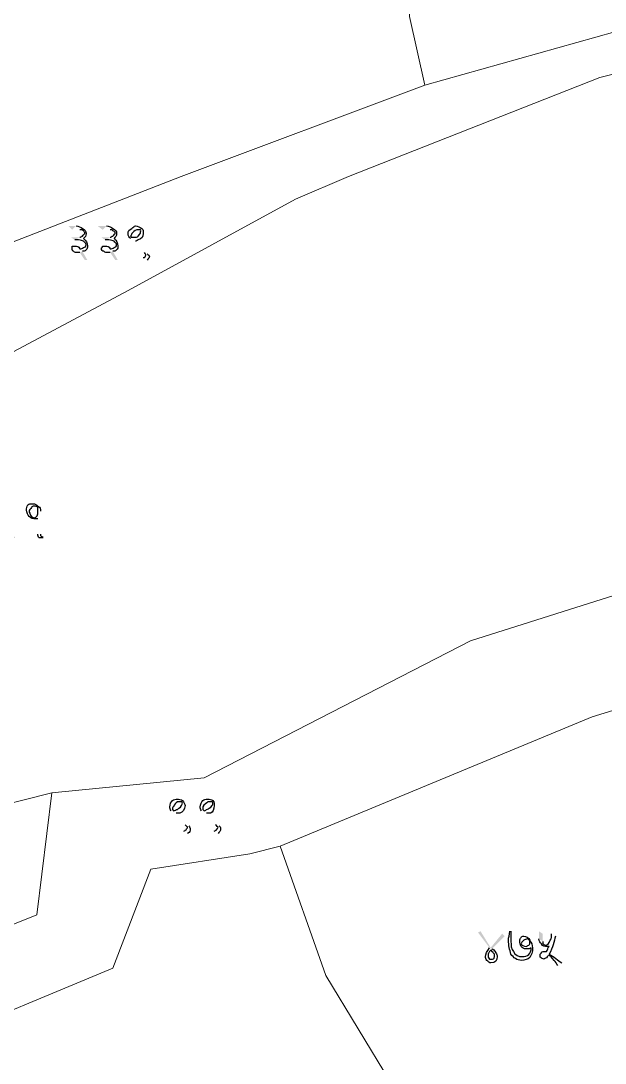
# Model space of a CAD drawing. Header units: inches. Extents: x -9985691 to 3643, y -3270716 to 4788.
# Drawn here: x -4981185 to -4980801, y -3258918 to -3258233 of the extents above; entities that cross this region are included whole.
import ezdxf

# ---------------------------------------------------------------- set-up
doc = ezdxf.new("R2010")
doc.units = ezdxf.units.IN
doc.header["$LTSCALE"] = 2
doc.header["$MEASUREMENT"] = 0
doc.layers.add('PDF_Geometry', color=7, linetype='CONTINUOUS')
doc.layers.add('PDF_Solid Fills', color=7, linetype='CONTINUOUS')

msp = doc.modelspace()

# ---------------------------------------------------------------- hatches: boundary and pattern name
at = {"layer": 'PDF_Solid Fills', "transparency": 33554559}
h = msp.add_hatch(color=256, dxfattribs=at)
h.paths.add_polyline_path([(-4981151.1, -3258370.48), (-4981153.6, -3258367.98), (-4981148.6, -3258367.98)], flags=0)
h.paths.add_polyline_path([(-4981144.43, -3258384.65), (-4981141.1, -3258390.48), (-4981142.77, -3258390.48), (-4981146.1, -3258385.48)], flags=0)
h.paths.add_polyline_path([(-4981149.43, -3258377.15), (-4981151.93, -3258375.48), (-4981146.1, -3258375.48)], flags=0)
h.paths.add_polyline_path([(-4981131.1, -3258370.48), (-4981134.43, -3258367.98), (-4981128.6, -3258367.98)], flags=0)
h.paths.add_polyline_path([(-4981124.43, -3258384.65), (-4981121.1, -3258390.48), (-4981122.77, -3258390.48), (-4981126.1, -3258385.48)], flags=0)
h.paths.add_polyline_path([(-4981129.43, -3258377.15), (-4981131.93, -3258375.48), (-4981126.1, -3258375.48)], flags=0)
h.paths.add_polyline_path([(-4981109.43, -3258377.98), (-4981101.93, -3258386.31)], flags=0)
h.paths.add_polyline_path([(-4981101.93, -3258390.48), (-4981104.43, -3258388.81)], flags=0)
h.paths.add_polyline_path([(-4981103.6, -3258385.48), (-4981112.77, -3258376.31)], flags=0)
h = msp.add_hatch(color=256, dxfattribs=at)
h.paths.add_polyline_path([(-4981211.1, -3258555.48), (-4981211.1, -3258570.48)], flags=0)
h.paths.add_polyline_path([(-4981210.26, -3258572.15), (-4981210.26, -3258572.98)], flags=0)
h.paths.add_polyline_path([(-4981198.6, -3258552.98), (-4981201.1, -3258550.48), (-4981196.1, -3258550.48)], flags=0)
h.paths.add_polyline_path([(-4981191.93, -3258567.15), (-4981188.6, -3258572.98), (-4981189.43, -3258572.98), (-4981193.6, -3258567.98)], flags=0)
h.paths.add_polyline_path([(-4981196.1, -3258559.65), (-4981199.43, -3258557.15), (-4981193.6, -3258557.15)], flags=0)
h.paths.add_polyline_path([(-4981171.93, -3258555.48), (-4981171.93, -3258570.48)], flags=0)
h.paths.add_polyline_path([(-4981170.26, -3258572.15), (-4981170.26, -3258572.98)], flags=0)
h = msp.add_hatch(color=256, dxfattribs=at)
h.paths.add_polyline_path([(-4980876.93, -3258842.15), (-4980884.43, -3258832.15), (-4980882.77, -3258831.31), (-4980876.1, -3258842.15), (-4980868.6, -3258832.98), (-4980866.93, -3258834.65), (-4980875.27, -3258842.98)], flags=0)
h.paths.add_polyline_path([(-4980863.6, -3258831.31), (-4980862.77, -3258831.31)], flags=0)
h.paths.add_polyline_path([(-4980849.43, -3258842.15), (-4980849.43, -3258842.15)], flags=0)
h.paths.add_polyline_path([(-4980836.1, -3258832.98), (-4980833.6, -3258834.65)], flags=0)
h.paths.add_polyline_path([(-4980829.43, -3258852.15), (-4980831.93, -3258853.81)], flags=0)
h.paths.add_polyline_path([(-4980844.43, -3258836.31), (-4980844.43, -3258831.31), (-4980841.93, -3258832.98), (-4980841.93, -3258837.98)], flags=0)
h = msp.add_hatch(color=256, dxfattribs=at)
h.paths.add_polyline_path([(-4980876.93, -3258842.15), (-4980884.43, -3258832.15), (-4980882.77, -3258831.31), (-4980876.1, -3258842.15), (-4980868.6, -3258832.98), (-4980866.93, -3258834.65), (-4980875.27, -3258842.98)], flags=0)
h.paths.add_polyline_path([(-4980863.6, -3258831.31), (-4980862.77, -3258831.31)], flags=0)
h.paths.add_polyline_path([(-4980849.43, -3258842.15), (-4980849.43, -3258842.15)], flags=0)
h.paths.add_polyline_path([(-4980836.1, -3258832.98), (-4980833.6, -3258834.65)], flags=0)
h.paths.add_polyline_path([(-4980829.43, -3258852.15), (-4980831.93, -3258853.81)], flags=0)
h.paths.add_polyline_path([(-4980844.43, -3258836.31), (-4980844.43, -3258831.31), (-4980841.93, -3258832.98), (-4980841.93, -3258837.98)], flags=0)

# ---------------------------------------------------------------- linework, layer by layer
at = {"layer": 'PDF_Geometry', "lineweight": 9}
for points in [[(-4980519.43, -3258095.48), (-4980559.43, -3258195.48), (-4980549.43, -3258225.48), (-4980764.43, -3258260.48), (-4980794.43, -3258240.48), (-4980919.43, -3258275.48), (-4980929.43, -3258230.48), (-4980939.43, -3257965.48), (-4980549.43, -3257900.48), (-4980539.43, -3257980.48), (-4980524.43, -3258075.48)], [(-4980519.43, -3258095.48), (-4980559.43, -3258195.48), (-4980549.43, -3258225.48), (-4980764.43, -3258260.48), (-4980794.43, -3258240.48), (-4980919.43, -3258275.48), (-4980929.43, -3258230.48), (-4980939.43, -3257965.48), (-4980549.43, -3257900.48), (-4980539.43, -3257980.48), (-4980524.43, -3258075.48)], [(-4980764.43, -3258260.48), (-4980804.43, -3258270.48), (-4980969.43, -3258335.48), (-4981004.43, -3258350.48), (-4981114.43, -3258410.48), (-4981189.43, -3258450.48), (-4981244.43, -3258485.48), (-4981334.43, -3258490.48), (-4981349.43, -3258440.48), (-4981079.43, -3258335.48), (-4980919.43, -3258275.48), (-4980794.43, -3258240.48)], [(-4980764.43, -3258260.48), (-4980804.43, -3258270.48), (-4980969.43, -3258335.48), (-4981004.43, -3258350.48), (-4981114.43, -3258410.48), (-4981189.43, -3258450.48), (-4981244.43, -3258485.48), (-4981334.43, -3258490.48), (-4981349.43, -3258440.48), (-4981079.43, -3258335.48), (-4980919.43, -3258275.48), (-4980794.43, -3258240.48)], [(-4980744.43, -3258670.48), (-4980809.43, -3258690.48), (-4981014.43, -3258775.48), (-4981034.43, -3258780.48), (-4981099.43, -3258790.48), (-4981124.43, -3258855.48), (-4981244.43, -3258905.48), (-4981249.43, -3258850.48), (-4981174.43, -3258820.48), (-4981164.43, -3258740.48), (-4981064.43, -3258730.48), (-4980889.43, -3258640.48), (-4980794.43, -3258610.48), (-4980754.43, -3258595.48)], [(-4980744.43, -3258670.48), (-4980809.43, -3258690.48), (-4981014.43, -3258775.48), (-4981034.43, -3258780.48), (-4981099.43, -3258790.48), (-4981124.43, -3258855.48), (-4981244.43, -3258905.48), (-4981249.43, -3258850.48), (-4981174.43, -3258820.48), (-4981164.43, -3258740.48), (-4981064.43, -3258730.48), (-4980889.43, -3258640.48), (-4980794.43, -3258610.48), (-4980754.43, -3258595.48)], [(-4980899.43, -3259000.48), (-4980984.43, -3258860.48), (-4981014.43, -3258775.48), (-4980809.43, -3258690.48), (-4980744.43, -3258670.48), (-4980724.43, -3258830.48), (-4980704.43, -3258960.48)], [(-4980899.43, -3259000.48), (-4980984.43, -3258860.48), (-4981014.43, -3258775.48), (-4980809.43, -3258690.48), (-4980744.43, -3258670.48), (-4980724.43, -3258830.48), (-4980704.43, -3258960.48)], [(-4980899.43, -3259000.48), (-4980984.43, -3258860.48), (-4981014.43, -3258775.48), (-4980809.43, -3258690.48), (-4980744.43, -3258670.48), (-4980724.43, -3258830.48), (-4980704.43, -3258960.48)], [(-4980899.43, -3259000.48), (-4980984.43, -3258860.48), (-4981014.43, -3258775.48), (-4980809.43, -3258690.48), (-4980744.43, -3258670.48), (-4980724.43, -3258830.48), (-4980704.43, -3258960.48)], [(-4981249.43, -3258850.48), (-4981264.43, -3258765.48), (-4981164.43, -3258740.48), (-4981174.43, -3258820.48)], [(-4981249.43, -3258850.48), (-4981264.43, -3258765.48), (-4981164.43, -3258740.48), (-4981174.43, -3258820.48)]]:
    msp.add_lwpolyline(points, close=True, dxfattribs=at)
for points in [[(-4980929.43, -3258230.48), (-4980919.43, -3258275.48), (-4981079.43, -3258335.48), (-4981349.43, -3258440.48), (-4981354.43, -3258425.48), (-4981464.43, -3258455.48), (-4981564.43, -3258510.48), (-4981584.43, -3258525.48), (-4981699.43, -3258570.48), (-4981724.43, -3258335.48), (-4981684.43, -3258115.48)], [(-4980929.43, -3258230.48), (-4980919.43, -3258275.48), (-4981079.43, -3258335.48), (-4981349.43, -3258440.48), (-4981354.43, -3258425.48), (-4981464.43, -3258455.48), (-4981564.43, -3258510.48), (-4981584.43, -3258525.48), (-4981699.43, -3258570.48), (-4981724.43, -3258335.48), (-4981684.43, -3258115.48)], [(-4981189.43, -3258450.48), (-4981114.43, -3258410.48), (-4981004.43, -3258350.48), (-4980969.43, -3258335.48), (-4980804.43, -3258270.48), (-4980764.43, -3258260.48), (-4980649.43, -3258355.48), (-4980774.43, -3258395.48), (-4980754.43, -3258595.48), (-4980794.43, -3258610.48), (-4980889.43, -3258640.48), (-4981064.43, -3258730.48), (-4981164.43, -3258740.48), (-4981264.43, -3258765.48)], [(-4981189.43, -3258450.48), (-4981114.43, -3258410.48), (-4981004.43, -3258350.48), (-4980969.43, -3258335.48), (-4980804.43, -3258270.48), (-4980764.43, -3258260.48), (-4980649.43, -3258355.48), (-4980774.43, -3258395.48), (-4980754.43, -3258595.48), (-4980794.43, -3258610.48), (-4980889.43, -3258640.48), (-4981064.43, -3258730.48), (-4981164.43, -3258740.48), (-4981264.43, -3258765.48)], [(-4981244.43, -3258905.48), (-4981124.43, -3258855.48), (-4981099.43, -3258790.48), (-4981034.43, -3258780.48), (-4981014.43, -3258775.48), (-4980984.43, -3258860.48), (-4980899.43, -3259000.48), (-4980999.43, -3259020.48), (-4980899.43, -3259650.48), (-4980619.43, -3259465.48), (-4980524.43, -3259400.48), (-4980399.43, -3259385.48), (-4980294.43, -3259325.48), (-4980214.43, -3259450.48), (-4980829.43, -3259860.48)], [(-4981244.43, -3258905.48), (-4981124.43, -3258855.48), (-4981099.43, -3258790.48), (-4981034.43, -3258780.48), (-4981014.43, -3258775.48), (-4980984.43, -3258860.48), (-4980899.43, -3259000.48), (-4980999.43, -3259020.48), (-4980899.43, -3259650.48), (-4980619.43, -3259465.48), (-4980524.43, -3259400.48), (-4980399.43, -3259385.48), (-4980294.43, -3259325.48), (-4980214.43, -3259450.48), (-4980829.43, -3259860.48)], [(-4981244.43, -3258905.48), (-4981124.43, -3258855.48), (-4981099.43, -3258790.48), (-4981034.43, -3258780.48), (-4981014.43, -3258775.48), (-4980984.43, -3258860.48), (-4980899.43, -3259000.48), (-4980999.43, -3259020.48), (-4980899.43, -3259650.48), (-4980619.43, -3259465.48), (-4980524.43, -3259400.48), (-4980399.43, -3259385.48), (-4980294.43, -3259325.48), (-4980214.43, -3259450.48), (-4980829.43, -3259860.48)], [(-4981244.43, -3258905.48), (-4981124.43, -3258855.48), (-4981099.43, -3258790.48), (-4981034.43, -3258780.48), (-4981014.43, -3258775.48), (-4980984.43, -3258860.48), (-4980899.43, -3259000.48), (-4980999.43, -3259020.48), (-4980899.43, -3259650.48), (-4980619.43, -3259465.48), (-4980524.43, -3259400.48), (-4980399.43, -3259385.48), (-4980294.43, -3259325.48), (-4980214.43, -3259450.48), (-4980829.43, -3259860.48)]]:
    msp.add_lwpolyline(points, dxfattribs=at)
at = {"layer": 'PDF_Geometry', "lineweight": 25}
for points in [[(-4981148.6, -3258367.98), (-4981146.93, -3258367.98), (-4981145.27, -3258368.81), (-4981144.43, -3258369.65)], [(-4981143.6, -3258371.31), (-4981144.43, -3258370.48), (-4981145.27, -3258370.48), (-4981146.1, -3258370.48)], [(-4981144.43, -3258369.65), (-4981142.77, -3258370.48), (-4981141.93, -3258371.31), (-4981141.93, -3258372.98)], [(-4981144.43, -3258374.65), (-4981143.6, -3258373.81), (-4981142.77, -3258372.98), (-4981142.77, -3258372.98)], [(-4981142.77, -3258372.98), (-4981142.77, -3258372.15), (-4981143.6, -3258371.31), (-4981143.6, -3258371.31)], [(-4981141.93, -3258372.98), (-4981141.93, -3258374.65), (-4981142.77, -3258375.48), (-4981143.6, -3258376.31)], [(-4981128.6, -3258367.98), (-4981126.93, -3258367.98), (-4981125.27, -3258368.81), (-4981124.43, -3258369.65)], [(-4981124.43, -3258371.31), (-4981124.43, -3258370.48), (-4981125.27, -3258370.48), (-4981126.1, -3258370.48)], [(-4981124.43, -3258369.65), (-4981122.77, -3258370.48), (-4981121.93, -3258371.31), (-4981121.93, -3258372.98)], [(-4981122.77, -3258372.98), (-4981122.77, -3258372.15), (-4981123.6, -3258371.31), (-4981124.43, -3258371.31)], [(-4981124.43, -3258374.65), (-4981123.6, -3258373.81), (-4981122.77, -3258372.98), (-4981122.77, -3258372.98)], [(-4981121.93, -3258372.98), (-4981121.93, -3258374.65), (-4981122.77, -3258375.48), (-4981123.6, -3258376.31)], [(-4981114.43, -3258372.98), (-4981114.43, -3258371.31), (-4981113.6, -3258370.48), (-4981111.93, -3258369.65)], [(-4981112.77, -3258376.31), (-4981113.6, -3258375.48), (-4981114.43, -3258374.65), (-4981114.43, -3258372.98)], [(-4981111.93, -3258372.98), (-4981111.93, -3258373.81), (-4981112.77, -3258374.65), (-4981112.77, -3258374.65)], [(-4981111.93, -3258369.65), (-4981111.1, -3258368.81), (-4981110.27, -3258367.98), (-4981109.43, -3258367.98)], [(-4981108.6, -3258370.48), (-4981110.27, -3258371.31), (-4981111.1, -3258372.15), (-4981111.93, -3258372.98)], [(-4981109.43, -3258367.98), (-4981107.77, -3258367.98), (-4981106.93, -3258368.81), (-4981105.27, -3258369.65)], [(-4981106.93, -3258370.48), (-4981107.77, -3258370.48), (-4981108.6, -3258370.48), (-4981108.6, -3258370.48)], [(-4981107.77, -3258374.65), (-4981106.1, -3258372.98), (-4981106.1, -3258372.15), (-4981106.1, -3258371.31)], [(-4981104.43, -3258372.98), (-4981104.43, -3258375.48), (-4981105.27, -3258376.31), (-4981107.77, -3258377.15)], [(-4981106.1, -3258371.31), (-4981106.1, -3258370.48), (-4981106.1, -3258370.48), (-4981106.93, -3258370.48)], [(-4981105.27, -3258369.65), (-4981104.43, -3258370.48), (-4981104.43, -3258371.31), (-4981104.43, -3258372.98)], [(-4981147.77, -3258377.15), (-4981148.6, -3258377.15), (-4981148.6, -3258377.15), (-4981149.43, -3258377.15)], [(-4981146.93, -3258377.15), (-4981146.93, -3258377.15), (-4981147.77, -3258377.15), (-4981147.77, -3258377.15)], [(-4981143.6, -3258377.98), (-4981144.43, -3258377.98), (-4981145.27, -3258377.15), (-4981146.93, -3258377.15)], [(-4981146.1, -3258375.48), (-4981145.27, -3258375.48), (-4981145.27, -3258374.65), (-4981144.43, -3258374.65)], [(-4981143.6, -3258376.31), (-4981141.93, -3258377.98), (-4981141.1, -3258378.81), (-4981141.1, -3258381.31)], [(-4981141.93, -3258380.48), (-4981141.93, -3258379.65), (-4981142.77, -3258378.81), (-4981143.6, -3258377.98)], [(-4981127.77, -3258377.15), (-4981128.6, -3258377.15), (-4981128.6, -3258377.15), (-4981129.43, -3258377.15)], [(-4981126.93, -3258377.15), (-4981126.93, -3258377.15), (-4981127.77, -3258377.15), (-4981127.77, -3258377.15)], [(-4981123.6, -3258377.98), (-4981124.43, -3258377.98), (-4981125.27, -3258377.15), (-4981126.93, -3258377.15)], [(-4981126.1, -3258375.48), (-4981125.27, -3258375.48), (-4981125.27, -3258374.65), (-4981124.43, -3258374.65)], [(-4981123.6, -3258376.31), (-4981121.93, -3258377.98), (-4981121.1, -3258378.81), (-4981121.1, -3258381.31)], [(-4981121.93, -3258380.48), (-4981121.93, -3258379.65), (-4981122.77, -3258378.81), (-4981123.6, -3258377.98)], [(-4981112.77, -3258374.65), (-4981112.77, -3258375.48), (-4981111.93, -3258375.48), (-4981111.93, -3258375.48)], [(-4981111.93, -3258375.48), (-4981111.93, -3258375.48), (-4981111.93, -3258375.48), (-4981111.1, -3258375.48)], [(-4981111.1, -3258375.48), (-4981110.27, -3258375.48), (-4981110.27, -3258375.48), (-4981109.43, -3258375.48)], [(-4981109.43, -3258375.48), (-4981108.6, -3258375.48), (-4981107.77, -3258374.65), (-4981107.77, -3258374.65)], [(-4981107.77, -3258377.15), (-4981108.6, -3258377.98), (-4981109.43, -3258377.98), (-4981109.43, -3258377.98)], [(-4981151.1, -3258382.98), (-4981151.1, -3258382.15), (-4981151.1, -3258382.15), (-4981151.1, -3258381.31)], [(-4981151.1, -3258381.31), (-4981150.27, -3258381.31), (-4981149.43, -3258381.31), (-4981149.43, -3258381.31)], [(-4981150.27, -3258384.65), (-4981151.1, -3258384.65), (-4981151.1, -3258383.81), (-4981151.1, -3258382.98)], [(-4981147.77, -3258385.48), (-4981148.6, -3258385.48), (-4981149.43, -3258385.48), (-4981150.27, -3258384.65)], [(-4981149.43, -3258381.31), (-4981147.77, -3258381.31), (-4981146.93, -3258381.31), (-4981146.1, -3258382.98)], [(-4981146.1, -3258385.48), (-4981146.93, -3258385.48), (-4981146.93, -3258385.48), (-4981147.77, -3258385.48)], [(-4981146.1, -3258382.98), (-4981145.27, -3258382.98), (-4981144.43, -3258382.98), (-4981143.6, -3258382.15)], [(-4981141.93, -3258383.81), (-4981142.77, -3258384.65), (-4981143.6, -3258384.65), (-4981144.43, -3258384.65)], [(-4981143.6, -3258382.15), (-4981142.77, -3258382.15), (-4981141.93, -3258381.31), (-4981141.93, -3258380.48)], [(-4981141.1, -3258381.31), (-4981141.1, -3258382.15), (-4981141.1, -3258382.98), (-4981141.93, -3258383.81)], [(-4981131.93, -3258382.98), (-4981131.93, -3258382.15), (-4981131.1, -3258382.15), (-4981131.1, -3258381.31)], [(-4981130.27, -3258384.65), (-4981131.1, -3258384.65), (-4981131.93, -3258383.81), (-4981131.93, -3258382.98)], [(-4981131.1, -3258381.31), (-4981130.27, -3258381.31), (-4981130.27, -3258381.31), (-4981129.43, -3258381.31)], [(-4981127.77, -3258385.48), (-4981128.6, -3258385.48), (-4981129.43, -3258385.48), (-4981130.27, -3258384.65)], [(-4981129.43, -3258381.31), (-4981127.77, -3258381.31), (-4981126.93, -3258381.31), (-4981126.1, -3258382.98)], [(-4981126.1, -3258385.48), (-4981126.93, -3258385.48), (-4981126.93, -3258385.48), (-4981127.77, -3258385.48)], [(-4981126.1, -3258382.98), (-4981125.27, -3258382.98), (-4981124.43, -3258382.98), (-4981123.6, -3258382.15)], [(-4981121.93, -3258383.81), (-4981122.77, -3258384.65), (-4981123.6, -3258384.65), (-4981124.43, -3258384.65)], [(-4981123.6, -3258382.15), (-4981122.77, -3258382.15), (-4981121.93, -3258381.31), (-4981121.93, -3258380.48)], [(-4981121.1, -3258381.31), (-4981121.1, -3258382.15), (-4981121.1, -3258382.98), (-4981121.93, -3258383.81)], [(-4981102.77, -3258387.15), (-4981102.77, -3258387.15), (-4981102.77, -3258386.31), (-4981103.6, -3258385.48)], [(-4981103.6, -3258388.81), (-4981102.77, -3258387.98), (-4981102.77, -3258387.15), (-4981102.77, -3258387.15)], [(-4981101.93, -3258386.31), (-4981101.1, -3258387.15), (-4981100.27, -3258387.15), (-4981100.27, -3258387.98)], [(-4981104.43, -3258388.81), (-4981104.43, -3258388.81), (-4981103.6, -3258388.81), (-4981103.6, -3258388.81)], [(-4981100.27, -3258387.98), (-4981100.27, -3258388.81), (-4981101.1, -3258389.65), (-4981101.93, -3258390.48)], [(-4981181.1, -3258554.65), (-4981181.1, -3258553.82), (-4981181.1, -3258552.15), (-4981180.26, -3258551.32)], [(-4981180.26, -3258551.32), (-4981179.43, -3258550.48), (-4981178.6, -3258550.48), (-4981176.93, -3258550.48)], [(-4981176.93, -3258550.48), (-4981175.26, -3258550.48), (-4981174.43, -3258551.32), (-4981173.6, -3258552.15)], [(-4981179.43, -3258558.82), (-4981180.26, -3258557.98), (-4981181.1, -3258556.32), (-4981181.1, -3258554.65)], [(-4981177.76, -3258552.98), (-4981178.6, -3258553.82), (-4981179.43, -3258554.65), (-4981179.43, -3258555.48)], [(-4981179.43, -3258555.48), (-4981179.43, -3258556.32), (-4981178.6, -3258557.15), (-4981178.6, -3258557.98)], [(-4981178.6, -3258557.98), (-4981177.76, -3258558.82), (-4981176.93, -3258559.65), (-4981176.1, -3258559.65)], [(-4981176.1, -3258552.15), (-4981176.93, -3258552.15), (-4981177.76, -3258552.15), (-4981177.76, -3258552.98)], [(-4981173.6, -3258552.98), (-4981174.43, -3258552.15), (-4981175.26, -3258552.15), (-4981176.1, -3258552.15)], [(-4981176.1, -3258559.65), (-4981174.43, -3258559.65), (-4981173.6, -3258557.98), (-4981173.6, -3258555.48)], [(-4981173.6, -3258552.15), (-4981171.93, -3258552.98), (-4981171.93, -3258553.82), (-4981171.93, -3258555.48)], [(-4981173.6, -3258555.48), (-4981173.6, -3258554.65), (-4981173.6, -3258553.82), (-4981173.6, -3258552.98)], [(-4981175.26, -3258560.48), (-4981176.93, -3258560.48), (-4981177.76, -3258560.48), (-4981179.43, -3258558.82)], [(-4981173.6, -3258560.48), (-4981174.43, -3258560.48), (-4981174.43, -3258560.48), (-4981175.26, -3258560.48)], [(-4981172.76, -3258572.98), (-4981173.6, -3258572.15), (-4981173.6, -3258571.32), (-4981173.6, -3258570.48)], [(-4981171.93, -3258570.48), (-4981171.93, -3258570.48), (-4981171.93, -3258571.32), (-4981171.93, -3258571.32)], [(-4981171.93, -3258571.32), (-4981171.1, -3258572.15), (-4981171.1, -3258572.15), (-4981170.26, -3258572.15)], [(-4981170.26, -3258572.98), (-4981171.93, -3258572.98), (-4981172.76, -3258572.98), (-4981172.76, -3258572.98)], [(-4981086.93, -3258749.65), (-4981086.93, -3258747.98), (-4981086.1, -3258746.32), (-4981085.27, -3258745.48)], [(-4981086.1, -3258752.15), (-4981086.93, -3258751.32), (-4981086.93, -3258750.48), (-4981086.93, -3258749.65)], [(-4981085.27, -3258745.48), (-4981084.43, -3258744.65), (-4981082.77, -3258744.65), (-4981081.93, -3258744.65)], [(-4981084.43, -3258749.65), (-4981085.27, -3258749.65), (-4981085.27, -3258750.48), (-4981085.27, -3258751.32)], [(-4981081.93, -3258746.32), (-4981082.77, -3258747.15), (-4981084.43, -3258747.98), (-4981084.43, -3258749.65)], [(-4981081.93, -3258744.65), (-4981081.1, -3258744.65), (-4981079.43, -3258744.65), (-4981078.6, -3258745.48)], [(-4981080.27, -3258746.32), (-4981080.27, -3258746.32), (-4981081.1, -3258746.32), (-4981081.93, -3258746.32)], [(-4981081.1, -3258750.48), (-4981079.43, -3258749.65), (-4981078.6, -3258747.98), (-4981078.6, -3258747.15)], [(-4981078.6, -3258747.15), (-4981078.6, -3258746.32), (-4981079.43, -3258746.32), (-4981080.27, -3258746.32)], [(-4981076.93, -3258748.82), (-4981076.93, -3258751.32), (-4981078.6, -3258752.98), (-4981080.27, -3258753.82)], [(-4981078.6, -3258745.48), (-4981077.77, -3258746.32), (-4981076.93, -3258747.98), (-4981076.93, -3258748.82)], [(-4981066.93, -3258749.65), (-4981066.93, -3258747.98), (-4981066.1, -3258746.32), (-4981065.27, -3258745.48)], [(-4981066.1, -3258752.15), (-4981066.93, -3258751.32), (-4981066.93, -3258750.48), (-4981066.93, -3258749.65)], [(-4981065.27, -3258745.48), (-4981064.43, -3258744.65), (-4981063.6, -3258744.65), (-4981061.93, -3258744.65)], [(-4981061.93, -3258746.32), (-4981062.77, -3258747.15), (-4981064.43, -3258747.98), (-4981065.27, -3258749.65)], [(-4981065.27, -3258749.65), (-4981065.27, -3258749.65), (-4981065.27, -3258750.48), (-4981065.27, -3258751.32)], [(-4981061.93, -3258744.65), (-4981061.1, -3258744.65), (-4981059.43, -3258744.65), (-4981058.6, -3258745.48)], [(-4981060.27, -3258746.32), (-4981061.1, -3258746.32), (-4981061.1, -3258746.32), (-4981061.93, -3258746.32)], [(-4981061.1, -3258750.48), (-4981059.43, -3258749.65), (-4981058.6, -3258747.98), (-4981058.6, -3258747.15)], [(-4981058.6, -3258747.15), (-4981058.6, -3258746.32), (-4981059.43, -3258746.32), (-4981060.27, -3258746.32)], [(-4981057.77, -3258748.82), (-4981057.77, -3258751.32), (-4981058.6, -3258752.98), (-4981060.27, -3258753.82)], [(-4981058.6, -3258745.48), (-4981057.77, -3258746.32), (-4981057.77, -3258747.98), (-4981057.77, -3258748.82)], [(-4981085.27, -3258751.32), (-4981085.27, -3258751.32), (-4981084.43, -3258752.15), (-4981084.43, -3258752.15)], [(-4981084.43, -3258752.15), (-4981083.6, -3258752.15), (-4981082.77, -3258751.32), (-4981081.93, -3258751.32)], [(-4981080.27, -3258753.82), (-4981081.1, -3258753.82), (-4981081.93, -3258753.82), (-4981082.77, -3258753.82)], [(-4981081.93, -3258751.32), (-4981081.93, -3258751.32), (-4981081.1, -3258750.48), (-4981081.1, -3258750.48)], [(-4981065.27, -3258751.32), (-4981065.27, -3258751.32), (-4981064.43, -3258752.15), (-4981064.43, -3258752.15)], [(-4981064.43, -3258752.15), (-4981063.6, -3258752.15), (-4981062.77, -3258751.32), (-4981062.77, -3258751.32)], [(-4981062.77, -3258751.32), (-4981061.93, -3258751.32), (-4981061.1, -3258750.48), (-4981061.1, -3258750.48)], [(-4981060.27, -3258753.82), (-4981061.1, -3258753.82), (-4981061.93, -3258753.82), (-4981062.77, -3258753.82)], [(-4981075.27, -3258762.98), (-4981075.27, -3258762.98), (-4981076.1, -3258762.15), (-4981076.93, -3258761.32)], [(-4981076.1, -3258764.65), (-4981076.1, -3258763.82), (-4981075.27, -3258763.82), (-4981075.27, -3258762.98)], [(-4981073.6, -3258763.82), (-4981073.6, -3258765.48), (-4981073.6, -3258766.32), (-4981075.27, -3258767.15)], [(-4981074.43, -3258762.15), (-4981073.6, -3258762.98), (-4981073.6, -3258763.82), (-4981073.6, -3258763.82)], [(-4981055.27, -3258762.98), (-4981055.27, -3258762.98), (-4981056.1, -3258762.15), (-4981056.93, -3258761.32)], [(-4981056.1, -3258764.65), (-4981056.1, -3258763.82), (-4981055.27, -3258763.82), (-4981055.27, -3258762.98)], [(-4981053.6, -3258763.82), (-4981053.6, -3258765.48), (-4981054.43, -3258766.32), (-4981055.27, -3258767.15)], [(-4981054.43, -3258762.15), (-4981053.6, -3258762.98), (-4981053.6, -3258763.82), (-4981053.6, -3258763.82)], [(-4981077.77, -3258765.48), (-4981076.93, -3258765.48), (-4981076.93, -3258764.65), (-4981076.1, -3258764.65)], [(-4981057.77, -3258765.48), (-4981056.93, -3258765.48), (-4981056.93, -3258764.65), (-4981056.1, -3258764.65)], [(-4980864.43, -3258837.15), (-4980864.43, -3258835.48), (-4980863.6, -3258833.81), (-4980863.6, -3258831.31)], [(-4980864.43, -3258837.15), (-4980864.43, -3258835.48), (-4980863.6, -3258833.81), (-4980863.6, -3258831.31)], [(-4980862.77, -3258831.31), (-4980862.77, -3258832.15), (-4980862.77, -3258832.98), (-4980862.77, -3258834.65)], [(-4980862.77, -3258831.31), (-4980862.77, -3258832.15), (-4980862.77, -3258832.98), (-4980862.77, -3258834.65)], [(-4980862.77, -3258846.31), (-4980863.6, -3258843.81), (-4980864.43, -3258840.48), (-4980864.43, -3258837.15)], [(-4980862.77, -3258846.31), (-4980863.6, -3258843.81), (-4980864.43, -3258840.48), (-4980864.43, -3258837.15)], [(-4980862.77, -3258834.65), (-4980862.77, -3258836.31), (-4980862.77, -3258837.15), (-4980862.77, -3258837.98)], [(-4980862.77, -3258834.65), (-4980862.77, -3258836.31), (-4980862.77, -3258837.15), (-4980862.77, -3258837.98)], [(-4980862.77, -3258837.98), (-4980862.77, -3258840.48), (-4980862.77, -3258842.98), (-4980861.1, -3258844.65)], [(-4980862.77, -3258837.98), (-4980862.77, -3258840.48), (-4980862.77, -3258842.98), (-4980861.1, -3258844.65)], [(-4980856.93, -3258837.98), (-4980856.93, -3258836.31), (-4980856.93, -3258836.31), (-4980856.1, -3258835.48)], [(-4980856.93, -3258837.98), (-4980856.93, -3258836.31), (-4980856.93, -3258836.31), (-4980856.1, -3258835.48)], [(-4980856.1, -3258841.31), (-4980856.93, -3258840.48), (-4980856.93, -3258838.81), (-4980856.93, -3258837.98)], [(-4980856.1, -3258841.31), (-4980856.93, -3258840.48), (-4980856.93, -3258838.81), (-4980856.93, -3258837.98)], [(-4980856.1, -3258835.48), (-4980856.1, -3258834.65), (-4980855.27, -3258834.65), (-4980854.43, -3258834.65)], [(-4980856.1, -3258835.48), (-4980856.1, -3258834.65), (-4980855.27, -3258834.65), (-4980854.43, -3258834.65)], [(-4980854.43, -3258837.15), (-4980855.27, -3258837.98), (-4980856.1, -3258838.81), (-4980856.1, -3258839.65)], [(-4980854.43, -3258837.15), (-4980855.27, -3258837.98), (-4980856.1, -3258838.81), (-4980856.1, -3258839.65)], [(-4980854.43, -3258834.65), (-4980852.77, -3258834.65), (-4980851.1, -3258835.48), (-4980850.27, -3258837.15)], [(-4980854.43, -3258834.65), (-4980852.77, -3258834.65), (-4980851.1, -3258835.48), (-4980850.27, -3258837.15)], [(-4980851.93, -3258836.31), (-4980852.77, -3258836.31), (-4980853.6, -3258837.15), (-4980854.43, -3258837.15)], [(-4980851.93, -3258836.31), (-4980852.77, -3258836.31), (-4980853.6, -3258837.15), (-4980854.43, -3258837.15)], [(-4980851.1, -3258837.15), (-4980851.1, -3258836.31), (-4980851.93, -3258836.31), (-4980851.93, -3258836.31)], [(-4980851.1, -3258837.15), (-4980851.1, -3258836.31), (-4980851.93, -3258836.31), (-4980851.93, -3258836.31)], [(-4980850.27, -3258838.81), (-4980850.27, -3258837.98), (-4980850.27, -3258837.15), (-4980851.1, -3258837.15)], [(-4980850.27, -3258838.81), (-4980850.27, -3258837.98), (-4980850.27, -3258837.15), (-4980851.1, -3258837.15)], [(-4980851.1, -3258840.48), (-4980850.27, -3258839.65), (-4980850.27, -3258839.65), (-4980850.27, -3258838.81)], [(-4980851.1, -3258840.48), (-4980850.27, -3258839.65), (-4980850.27, -3258839.65), (-4980850.27, -3258838.81)], [(-4980850.27, -3258837.15), (-4980849.43, -3258838.81), (-4980848.6, -3258840.48), (-4980848.6, -3258842.15)], [(-4980850.27, -3258837.15), (-4980849.43, -3258838.81), (-4980848.6, -3258840.48), (-4980848.6, -3258842.15)], [(-4980842.77, -3258839.65), (-4980843.6, -3258838.81), (-4980844.43, -3258837.98), (-4980844.43, -3258836.31)], [(-4980842.77, -3258839.65), (-4980843.6, -3258838.81), (-4980844.43, -3258837.98), (-4980844.43, -3258836.31)], [(-4980841.93, -3258837.98), (-4980841.93, -3258838.81), (-4980841.93, -3258838.81), (-4980841.93, -3258839.65)], [(-4980841.93, -3258837.98), (-4980841.93, -3258838.81), (-4980841.93, -3258838.81), (-4980841.93, -3258839.65)], [(-4980840.27, -3258840.48), (-4980838.6, -3258840.48), (-4980837.77, -3258839.65), (-4980836.93, -3258837.15)], [(-4980840.27, -3258840.48), (-4980838.6, -3258840.48), (-4980837.77, -3258839.65), (-4980836.93, -3258837.15)], [(-4980833.6, -3258834.65), (-4980834.43, -3258837.98), (-4980835.27, -3258842.15), (-4980837.77, -3258846.31)], [(-4980833.6, -3258834.65), (-4980834.43, -3258837.98), (-4980835.27, -3258842.15), (-4980837.77, -3258846.31)], [(-4980836.93, -3258837.15), (-4980836.1, -3258836.31), (-4980836.1, -3258834.65), (-4980836.1, -3258832.98)], [(-4980836.93, -3258837.15), (-4980836.1, -3258836.31), (-4980836.1, -3258834.65), (-4980836.1, -3258832.98)], [(-4980879.43, -3258847.98), (-4980879.43, -3258846.31), (-4980878.6, -3258844.65), (-4980876.93, -3258842.15)], [(-4980879.43, -3258847.98), (-4980879.43, -3258846.31), (-4980878.6, -3258844.65), (-4980876.93, -3258842.15)], [(-4980876.93, -3258844.65), (-4980876.93, -3258845.48), (-4980877.77, -3258845.48), (-4980877.77, -3258846.31)], [(-4980876.93, -3258844.65), (-4980876.93, -3258845.48), (-4980877.77, -3258845.48), (-4980877.77, -3258846.31)], [(-4980876.1, -3258843.81), (-4980876.1, -3258843.81), (-4980876.93, -3258844.65), (-4980876.93, -3258844.65)], [(-4980876.1, -3258843.81), (-4980876.1, -3258843.81), (-4980876.93, -3258844.65), (-4980876.93, -3258844.65)], [(-4980875.27, -3258844.65), (-4980875.27, -3258844.65), (-4980875.27, -3258843.81), (-4980876.1, -3258843.81)], [(-4980875.27, -3258844.65), (-4980875.27, -3258844.65), (-4980875.27, -3258843.81), (-4980876.1, -3258843.81)], [(-4980875.27, -3258842.98), (-4980874.43, -3258842.98), (-4980873.6, -3258843.81), (-4980872.77, -3258845.48)], [(-4980875.27, -3258842.98), (-4980874.43, -3258842.98), (-4980873.6, -3258843.81), (-4980872.77, -3258845.48)], [(-4980874.43, -3258845.48), (-4980874.43, -3258845.48), (-4980874.43, -3258845.48), (-4980875.27, -3258844.65)], [(-4980874.43, -3258845.48), (-4980874.43, -3258845.48), (-4980874.43, -3258845.48), (-4980875.27, -3258844.65)], [(-4980873.6, -3258847.15), (-4980873.6, -3258846.31), (-4980873.6, -3258846.31), (-4980874.43, -3258845.48)], [(-4980873.6, -3258847.15), (-4980873.6, -3258846.31), (-4980873.6, -3258846.31), (-4980874.43, -3258845.48)], [(-4980872.77, -3258845.48), (-4980871.93, -3258846.31), (-4980871.93, -3258847.15), (-4980871.93, -3258847.98)], [(-4980872.77, -3258845.48), (-4980871.93, -3258846.31), (-4980871.93, -3258847.15), (-4980871.93, -3258847.98)], [(-4980861.1, -3258844.65), (-4980860.27, -3258847.15), (-4980857.77, -3258847.98), (-4980855.27, -3258847.98)], [(-4980861.1, -3258844.65), (-4980860.27, -3258847.15), (-4980857.77, -3258847.98), (-4980855.27, -3258847.98)], [(-4980856.1, -3258839.65), (-4980856.1, -3258840.48), (-4980854.43, -3258841.31), (-4980852.77, -3258841.31)], [(-4980856.1, -3258839.65), (-4980856.1, -3258840.48), (-4980854.43, -3258841.31), (-4980852.77, -3258841.31)], [(-4980852.77, -3258842.98), (-4980854.43, -3258842.98), (-4980855.27, -3258842.15), (-4980856.1, -3258841.31)], [(-4980852.77, -3258842.98), (-4980854.43, -3258842.98), (-4980855.27, -3258842.15), (-4980856.1, -3258841.31)], [(-4980848.6, -3258842.15), (-4980848.6, -3258847.98), (-4980851.1, -3258850.48), (-4980856.1, -3258850.48)], [(-4980848.6, -3258842.15), (-4980848.6, -3258847.98), (-4980851.1, -3258850.48), (-4980856.1, -3258850.48)], [(-4980855.27, -3258847.98), (-4980851.93, -3258847.98), (-4980849.43, -3258846.31), (-4980849.43, -3258842.15)], [(-4980855.27, -3258847.98), (-4980851.93, -3258847.98), (-4980849.43, -3258846.31), (-4980849.43, -3258842.15)], [(-4980852.77, -3258841.31), (-4980851.93, -3258841.31), (-4980851.93, -3258840.48), (-4980851.1, -3258840.48)], [(-4980852.77, -3258841.31), (-4980851.93, -3258841.31), (-4980851.93, -3258840.48), (-4980851.1, -3258840.48)], [(-4980849.43, -3258842.15), (-4980850.27, -3258842.98), (-4980851.1, -3258842.98), (-4980852.77, -3258842.98)], [(-4980849.43, -3258842.15), (-4980850.27, -3258842.98), (-4980851.1, -3258842.98), (-4980852.77, -3258842.98)], [(-4980843.6, -3258847.15), (-4980843.6, -3258846.31), (-4980843.6, -3258846.31), (-4980842.77, -3258845.48)], [(-4980843.6, -3258847.15), (-4980843.6, -3258846.31), (-4980843.6, -3258846.31), (-4980842.77, -3258845.48)], [(-4980839.43, -3258841.31), (-4980840.27, -3258841.31), (-4980841.93, -3258841.31), (-4980842.77, -3258839.65)], [(-4980839.43, -3258841.31), (-4980840.27, -3258841.31), (-4980841.93, -3258841.31), (-4980842.77, -3258839.65)], [(-4980842.77, -3258845.48), (-4980842.77, -3258844.65), (-4980841.93, -3258844.65), (-4980841.1, -3258844.65)], [(-4980842.77, -3258845.48), (-4980842.77, -3258844.65), (-4980841.93, -3258844.65), (-4980841.1, -3258844.65)], [(-4980841.93, -3258839.65), (-4980841.1, -3258839.65), (-4980841.1, -3258840.48), (-4980840.27, -3258840.48)], [(-4980841.93, -3258839.65), (-4980841.1, -3258839.65), (-4980841.1, -3258840.48), (-4980840.27, -3258840.48)], [(-4980841.1, -3258844.65), (-4980840.27, -3258844.65), (-4980840.27, -3258844.65), (-4980839.43, -3258844.65)], [(-4980841.1, -3258844.65), (-4980840.27, -3258844.65), (-4980840.27, -3258844.65), (-4980839.43, -3258844.65)], [(-4980839.43, -3258844.65), (-4980838.6, -3258843.81), (-4980838.6, -3258842.15), (-4980837.77, -3258841.31)], [(-4980837.77, -3258841.31), (-4980838.6, -3258841.31), (-4980838.6, -3258841.31), (-4980839.43, -3258841.31)], [(-4980839.43, -3258844.65), (-4980838.6, -3258843.81), (-4980838.6, -3258842.15), (-4980837.77, -3258841.31)], [(-4980837.77, -3258841.31), (-4980838.6, -3258841.31), (-4980838.6, -3258841.31), (-4980839.43, -3258841.31)], [(-4980878.6, -3258850.48), (-4980879.43, -3258849.65), (-4980879.43, -3258848.81), (-4980879.43, -3258847.98)], [(-4980878.6, -3258850.48), (-4980879.43, -3258849.65), (-4980879.43, -3258848.81), (-4980879.43, -3258847.98)], [(-4980876.1, -3258852.15), (-4980876.93, -3258852.15), (-4980877.77, -3258851.31), (-4980878.6, -3258850.48)], [(-4980876.1, -3258852.15), (-4980876.93, -3258852.15), (-4980877.77, -3258851.31), (-4980878.6, -3258850.48)], [(-4980877.77, -3258846.31), (-4980877.77, -3258847.15), (-4980877.77, -3258847.15), (-4980877.77, -3258847.15)], [(-4980877.77, -3258846.31), (-4980877.77, -3258847.15), (-4980877.77, -3258847.15), (-4980877.77, -3258847.15)], [(-4980877.77, -3258847.15), (-4980877.77, -3258847.98), (-4980877.77, -3258848.81), (-4980876.93, -3258849.65)], [(-4980877.77, -3258847.15), (-4980877.77, -3258847.98), (-4980877.77, -3258848.81), (-4980876.93, -3258849.65)], [(-4980876.93, -3258849.65), (-4980876.93, -3258849.65), (-4980876.1, -3258849.65), (-4980876.1, -3258849.65)], [(-4980876.93, -3258849.65), (-4980876.93, -3258849.65), (-4980876.1, -3258849.65), (-4980876.1, -3258849.65)], [(-4980876.1, -3258849.65), (-4980874.43, -3258849.65), (-4980873.6, -3258849.65), (-4980873.6, -3258847.98)], [(-4980871.93, -3258847.98), (-4980871.93, -3258850.48), (-4980872.77, -3258852.15), (-4980876.1, -3258852.15)], [(-4980876.1, -3258849.65), (-4980874.43, -3258849.65), (-4980873.6, -3258849.65), (-4980873.6, -3258847.98)], [(-4980871.93, -3258847.98), (-4980871.93, -3258850.48), (-4980872.77, -3258852.15), (-4980876.1, -3258852.15)], [(-4980873.6, -3258847.98), (-4980873.6, -3258847.98), (-4980873.6, -3258847.98), (-4980873.6, -3258847.15)], [(-4980873.6, -3258847.98), (-4980873.6, -3258847.98), (-4980873.6, -3258847.98), (-4980873.6, -3258847.15)], [(-4980856.1, -3258850.48), (-4980858.6, -3258850.48), (-4980861.1, -3258848.81), (-4980862.77, -3258846.31)], [(-4980856.1, -3258850.48), (-4980858.6, -3258850.48), (-4980861.1, -3258848.81), (-4980862.77, -3258846.31)], [(-4980842.77, -3258848.81), (-4980843.6, -3258848.81), (-4980843.6, -3258847.98), (-4980843.6, -3258847.15)], [(-4980842.77, -3258848.81), (-4980843.6, -3258848.81), (-4980843.6, -3258847.98), (-4980843.6, -3258847.15)], [(-4980841.1, -3258849.65), (-4980841.93, -3258849.65), (-4980842.77, -3258848.81), (-4980842.77, -3258848.81)], [(-4980841.1, -3258849.65), (-4980841.93, -3258849.65), (-4980842.77, -3258848.81), (-4980842.77, -3258848.81)], [(-4980839.43, -3258848.81), (-4980840.27, -3258848.81), (-4980841.1, -3258849.65), (-4980841.1, -3258849.65)], [(-4980839.43, -3258848.81), (-4980840.27, -3258848.81), (-4980841.1, -3258849.65), (-4980841.1, -3258849.65)], [(-4980837.77, -3258847.15), (-4980838.6, -3258847.15), (-4980838.6, -3258847.98), (-4980839.43, -3258848.81)], [(-4980837.77, -3258847.15), (-4980838.6, -3258847.15), (-4980838.6, -3258847.98), (-4980839.43, -3258848.81)], [(-4980837.77, -3258846.31), (-4980834.43, -3258847.98), (-4980831.93, -3258850.48), (-4980829.43, -3258852.15)], [(-4980837.77, -3258846.31), (-4980834.43, -3258847.98), (-4980831.93, -3258850.48), (-4980829.43, -3258852.15)], [(-4980834.43, -3258850.48), (-4980836.1, -3258848.81), (-4980836.93, -3258847.15), (-4980837.77, -3258847.15)], [(-4980834.43, -3258850.48), (-4980836.1, -3258848.81), (-4980836.93, -3258847.15), (-4980837.77, -3258847.15)], [(-4980831.93, -3258853.81), (-4980832.77, -3258852.98), (-4980833.6, -3258851.31), (-4980834.43, -3258850.48)], [(-4980831.93, -3258853.81), (-4980832.77, -3258852.98), (-4980833.6, -3258851.31), (-4980834.43, -3258850.48)]]:
    msp.add_open_spline(points, degree=3, dxfattribs=at)

doc.saveas('drawing.dxf')
